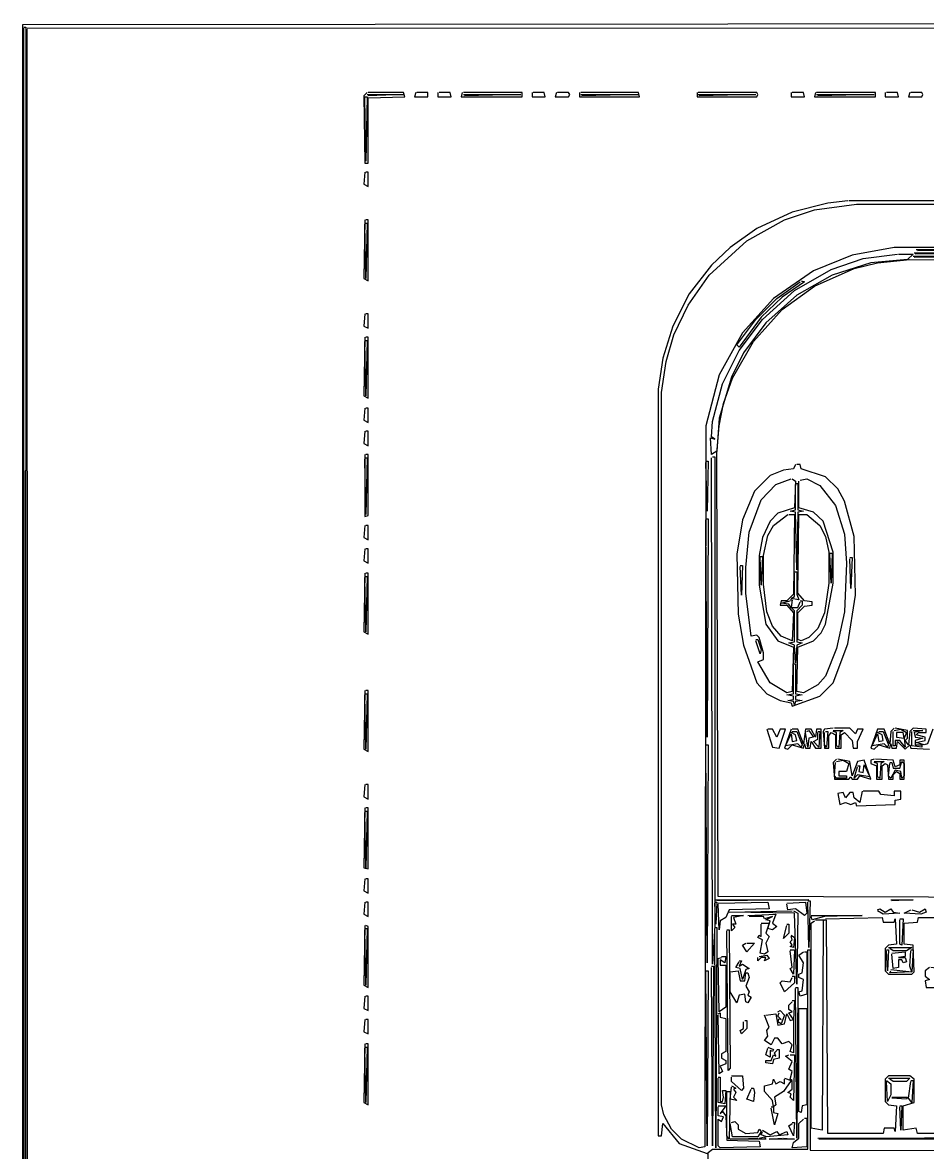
# Model space of a CAD drawing. Header units: metres. Extents: x 58 to 3505, y 58 to 2462.
# Drawn here: x 58 to 875, y 1442 to 2462 of the extents above; entities that cross this region are included whole.
import ezdxf

# ---------------------------------------------------------------- set-up
doc = ezdxf.new("R2010")
doc.units = ezdxf.units.M

msp = doc.modelspace()

# ---------------------------------------------------------------- linework, layer by layer
at = {"layer": 'VETORIAL'}
for points in [[(2287, 2462), (58, 2460), (58, 59), (2940, 58), (2942, 60), (2942, 2459), (2937, 2462), (2288, 2462)], [(59, 2458), (61, 2458), (60, 60), (59, 2457)], [(62, 2457), (2936, 2458), (2938, 2456), (2938, 63), (63, 62), (62, 2456)], [(369, 2399), (366, 2396), (367, 2335), (370, 2335), (370, 2394), (403, 2395), (402, 2399), (370, 2399)], [(369, 2397), (402, 2397), (370, 2396)], [(413, 2399), (412, 2395), (424, 2395), (424, 2399), (414, 2399)], [(433, 2399), (433, 2395), (445, 2395), (444, 2399), (434, 2399)], [(455, 2399), (454, 2395), (509, 2395), (509, 2399), (456, 2399)], [(456, 2397), (508, 2397), (457, 2396)], [(518, 2399), (518, 2395), (530, 2395), (529, 2399), (519, 2399)], [(540, 2399), (539, 2395), (551, 2395), (552, 2397), (551, 2399), (541, 2399)], [(561, 2399), (561, 2395), (615, 2395), (614, 2399), (562, 2399)], [(562, 2397), (614, 2397), (563, 2396)], [(667, 2399), (667, 2395), (721, 2395), (722, 2397), (721, 2399), (668, 2399)], [(668, 2397), (720, 2397), (669, 2396)], [(752, 2399), (752, 2395), (764, 2395), (763, 2399), (753, 2399)], [(774, 2399), (773, 2395), (828, 2395), (828, 2399), (775, 2399)], [(775, 2397), (827, 2397), (776, 2396)], [(837, 2399), (837, 2395), (849, 2395), (848, 2399), (838, 2399)], [(859, 2399), (858, 2395), (870, 2395), (871, 2397), (870, 2399), (860, 2399)], [(367, 2395), (369, 2395), (368, 2337), (367, 2394)], [(367, 2327), (366, 2316), (370, 2314), (370, 2327), (368, 2327)], [(803, 2301), (785, 2299), (753, 2291), (721, 2276), (697, 2259), (680, 2243), (660, 2217), (645, 2188), (636, 2159), (632, 2131), (632, 1457), (635, 1457), (636, 1468), (651, 1450), (676, 1441)], [(2026, 2259), (845, 2259), (807, 2252), (772, 2238), (736, 2213), (708, 2182), (687, 2144), (675, 2098), (674, 1447), (669, 1446), (653, 1454), (644, 1463), (637, 1476), (635, 1485), (635, 2128), (639, 2156), (646, 2180), (659, 2207), (678, 2234), (712, 2265), (746, 2284), (773, 2293), (811, 2298), (2003, 2298)], [(2250, 2301), (804, 2301)], [(367, 2284), (366, 2231), (370, 2229), (370, 2284), (368, 2284)], [(367, 2281), (369, 2281), (368, 2231), (367, 2280)], [(865, 2257), (1036, 2257), (866, 2256)], [(849, 2253), (862, 2253), (857, 2248), (824, 2245), (789, 2234), (757, 2216), (729, 2191), (709, 2164), (698, 2142), (687, 2105), (685, 2075), (680, 2072), (679, 2087), (683, 2086), (680, 2088), (681, 2102), (690, 2136), (705, 2166), (726, 2194), (755, 2220), (788, 2239), (817, 2249), (848, 2253)], [(1352, 1249), (1351, 1671), (686, 1673), (685, 2073), (687, 2098), (691, 2118), (699, 2141), (718, 2174), (744, 2203), (773, 2224), (809, 2240), (830, 2245), (859, 2248), (2026, 2247), (2047, 2244), (2074, 2236), (2100, 2223), (2120, 2209), (2143, 2187), (2163, 2159), (2178, 2125), (2184, 2100), (2186, 2076), (2185, 1049)], [(862, 2251), (2009, 2251), (863, 2250)], [(863, 2254), (1037, 2254), (864, 2253)], [(761, 2229), (764, 2228), (744, 2214), (725, 2196), (705, 2169), (703, 2171), (720, 2194), (739, 2213), (760, 2228)], [(367, 2199), (366, 2188), (370, 2186), (370, 2199), (368, 2199)], [(367, 2178), (366, 2125), (370, 2123), (370, 2178), (368, 2178)], [(367, 2175), (369, 2175), (368, 2125), (367, 2174)], [(367, 2114), (366, 2103), (370, 2101), (370, 2114), (368, 2114)], [(367, 2093), (366, 2082), (370, 2080), (370, 2093), (368, 2093)], [(367, 2072), (367, 2016), (370, 2017), (370, 2072), (368, 2072)], [(367, 2069), (369, 2069), (368, 2018), (367, 2068)], [(675, 2066), (677, 2066), (676, 2021), (675, 2065)], [(681, 2070), (683, 2070), (683, 1647), (681, 1612), (680, 2069)], [(756, 2063), (754, 2059), (745, 2058), (733, 2053), (719, 2039), (708, 2013), (703, 1982), (704, 1928), (709, 1900), (721, 1866), (730, 1856), (742, 1850), (752, 1848), (753, 1845), (778, 1854), (790, 1866), (803, 1901), (810, 1945), (809, 1998), (800, 2030), (794, 2041), (783, 2052), (761, 2059), (760, 2063), (757, 2063)], [(753, 2050), (756, 2048), (755, 2024), (740, 2019), (733, 2012), (726, 1997), (723, 1981), (723, 1954), (729, 1919), (740, 1904), (754, 1898), (753, 1858), (748, 1857), (733, 1866), (722, 1885), (727, 1887), (727, 1893), (723, 1907), (721, 1909), (716, 1908), (711, 1947), (711, 1970), (714, 2002), (725, 2031), (738, 2045), (752, 2050)], [(756, 2046), (758, 2046), (758, 2022), (763, 2021), (758, 2020), (757, 1968), (756, 2020), (751, 2021), (756, 2022), (756, 2045)], [(760, 2049), (766, 2050), (778, 2044), (792, 2026), (800, 2000), (802, 1974), (800, 1930), (793, 1897), (783, 1872), (776, 1864), (763, 1857), (757, 1858), (758, 1898), (772, 1904), (779, 1911), (783, 1919), (790, 1956), (790, 1984), (781, 2012), (772, 2020), (759, 2024), (759, 2048)], [(675, 2014), (677, 2014), (676, 1817), (675, 2013)], [(750, 2018), (755, 2018), (754, 1946), (748, 1940), (743, 1940), (742, 1936), (748, 1936), (754, 1929), (753, 1904), (743, 1908), (735, 1917), (730, 1930), (727, 1955), (727, 1981), (731, 1999), (736, 2008), (749, 2018)], [(759, 2018), (766, 2018), (778, 2008), (783, 1998), (786, 1984), (786, 1956), (782, 1929), (776, 1915), (768, 1907), (761, 1904), (758, 1905), (758, 1929), (764, 1935), (771, 1936), (771, 1939), (764, 1940), (758, 1947), (759, 2017)], [(367, 2008), (366, 1997), (370, 1995), (370, 2008), (368, 2008)], [(367, 1987), (366, 1976), (370, 1974), (370, 1987), (368, 1987)], [(724, 1980), (726, 1980), (725, 1954), (724, 1979)], [(787, 1983), (789, 1983), (788, 1956), (787, 1982)], [(805, 1979), (807, 1979), (806, 1951), (805, 1978)], [(706, 1972), (708, 1972), (707, 1945), (706, 1971)], [(367, 1965), (366, 1912), (370, 1910), (370, 1965), (368, 1965)], [(367, 1962), (369, 1962), (368, 1912), (367, 1961)], [(755, 1966), (757, 1966), (757, 1946), (759, 1941), (752, 1942), (755, 1944), (755, 1965)], [(751, 1941), (753, 1941), (752, 1934), (750, 1937), (743, 1938), (751, 1940)], [(760, 1940), (762, 1940), (762, 1936), (757, 1931), (757, 1903), (762, 1902), (757, 1900), (756, 1884), (755, 1900), (750, 1902), (755, 1903), (755, 1931), (752, 1934), (758, 1934), (760, 1939)], [(720, 1905), (722, 1905), (725, 1896), (724, 1892), (720, 1904)], [(754, 1883), (756, 1883), (756, 1856), (762, 1855), (756, 1854), (756, 1851), (762, 1850), (756, 1849), (755, 1846), (754, 1849), (749, 1850), (754, 1851), (754, 1854), (748, 1855), (754, 1856), (754, 1882)], [(367, 1859), (366, 1806), (370, 1804), (370, 1859), (368, 1859)], [(367, 1856), (369, 1856), (368, 1806), (367, 1855)], [(730, 1824), (735, 1808), (741, 1807), (747, 1824), (742, 1824), (739, 1817), (735, 1824), (731, 1824)], [(752, 1824), (746, 1807), (749, 1806), (753, 1810), (763, 1807), (764, 1811), (765, 1807), (769, 1807), (770, 1813), (774, 1807), (779, 1807), (779, 1824), (775, 1824), (774, 1817), (770, 1824), (765, 1824), (763, 1811), (758, 1824), (753, 1824)], [(753, 1822), (757, 1822), (762, 1810), (761, 1808), (758, 1811), (747, 1809), (752, 1820), (753, 1813), (757, 1814), (756, 1819), (752, 1821)], [(766, 1822), (768, 1823), (772, 1817), (768, 1816), (767, 1808), (765, 1821)], [(776, 1822), (778, 1822), (777, 1808), (772, 1813), (776, 1815), (776, 1821)], [(790, 1825), (782, 1824), (781, 1822), (782, 1807), (786, 1807), (786, 1818), (788, 1821), (792, 1819), (792, 1807), (797, 1807), (797, 1819), (800, 1821), (807, 1814), (808, 1807), (812, 1807), (812, 1813), (817, 1824), (812, 1824), (810, 1820), (805, 1825), (791, 1825)], [(783, 1822), (785, 1822), (784, 1808), (782, 1810), (782, 1821)], [(790, 1823), (799, 1823), (796, 1821), (795, 1808), (793, 1809), (793, 1821), (790, 1822)], [(845, 1825), (842, 1822), (841, 1811), (836, 1824), (830, 1824), (824, 1807), (827, 1806), (831, 1810), (841, 1807), (842, 1811), (843, 1807), (847, 1807), (848, 1813), (855, 1806), (859, 1810), (860, 1807), (877, 1806)], [(831, 1822), (835, 1822), (840, 1810), (839, 1808), (836, 1811), (825, 1809), (830, 1820), (831, 1813), (835, 1814), (834, 1819), (830, 1821)], [(845, 1823), (851, 1824), (856, 1821), (854, 1816), (853, 1821), (847, 1821), (847, 1817), (854, 1816), (855, 1808), (850, 1814), (846, 1814), (846, 1809), (844, 1809), (844, 1822)], [(880, 1824), (875, 1811), (872, 1810), (865, 1812), (873, 1814), (873, 1817), (865, 1819), (867, 1821), (874, 1821), (874, 1824), (862, 1825), (859, 1822), (858, 1810), (855, 1814), (857, 1816), (857, 1823), (846, 1825)], [(862, 1823), (871, 1823), (863, 1821), (864, 1817), (871, 1816), (864, 1814), (864, 1810), (870, 1810), (870, 1808), (861, 1809), (861, 1822)], [(675, 1810), (677, 1810), (676, 1613), (675, 1809)], [(793, 1797), (790, 1794), (791, 1779), (804, 1779), (806, 1781), (807, 1779), (812, 1779), (814, 1782), (824, 1779), (818, 1796), (812, 1795), (807, 1782), (805, 1795), (794, 1797)], [(793, 1795), (799, 1796), (804, 1793), (802, 1786), (795, 1786), (795, 1782), (802, 1782), (802, 1780), (793, 1780), (791, 1782), (792, 1794)], [(827, 1797), (824, 1796), (824, 1793), (829, 1791), (829, 1779), (834, 1779), (834, 1791), (837, 1793), (839, 1792), (840, 1779), (844, 1779), (844, 1783), (847, 1786), (850, 1784), (850, 1779), (854, 1779), (854, 1796), (850, 1796), (850, 1792), (846, 1790), (844, 1796), (828, 1797)], [(812, 1791), (814, 1791), (813, 1786), (817, 1785), (818, 1792), (823, 1781), (812, 1783), (809, 1780), (812, 1790)], [(827, 1795), (836, 1795), (833, 1793), (832, 1780), (830, 1781), (830, 1793), (827, 1794)], [(841, 1794), (843, 1794), (844, 1789), (850, 1789), (852, 1795), (854, 1793), (854, 1782), (852, 1780), (851, 1786), (846, 1787), (842, 1780), (840, 1782), (841, 1793)], [(367, 1774), (366, 1763), (370, 1761), (370, 1774), (368, 1774)], [(816, 1768), (814, 1758), (809, 1762), (808, 1767), (805, 1767), (801, 1762), (799, 1767), (794, 1766), (796, 1756), (801, 1758), (806, 1756), (810, 1758), (811, 1755), (846, 1756), (846, 1760), (851, 1761), (851, 1768), (845, 1768), (845, 1764), (833, 1765), (831, 1768), (817, 1768)], [(367, 1753), (366, 1699), (370, 1698), (370, 1753), (368, 1753)], [(367, 1750), (369, 1750), (368, 1699), (367, 1749)], [(367, 1689), (366, 1678), (370, 1676), (370, 1689), (368, 1689)], [(367, 1668), (366, 1657), (370, 1655), (370, 1668), (368, 1668)], [(678, 1071), (677, 1442), (681, 1445), (767, 1445), (767, 1625), (769, 1625), (769, 1444), (1345, 1443), (1347, 1444), (1348, 1654), (1347, 1669), (1342, 1669)], [(683, 1668), (685, 1668), (684, 1648), (683, 1667)], [(684, 1670), (768, 1670), (685, 1669)], [(686, 1667), (731, 1668), (732, 1662), (696, 1661), (693, 1654), (688, 1651), (687, 1643), (686, 1666)], [(748, 1667), (765, 1668), (766, 1658), (764, 1656), (756, 1662), (749, 1661), (748, 1666)], [(767, 1669), (769, 1669), (768, 1627), (767, 1668)], [(842, 1670), (862, 1670), (843, 1669)], [(754, 1660), (758, 1658), (757, 1594), (755, 1658), (696, 1659), (753, 1660)], [(698, 1656), (709, 1656), (700, 1654), (702, 1648), (699, 1648), (701, 1645), (698, 1642), (698, 1655)], [(713, 1656), (738, 1657), (735, 1649), (739, 1646), (735, 1643), (731, 1644), (733, 1651), (729, 1652), (735, 1655), (728, 1653), (727, 1655), (714, 1655)], [(770, 1656), (816, 1656), (782, 1655), (771, 1652), (770, 1655)], [(783, 1653), (834, 1654), (835, 1650), (845, 1650), (846, 1653), (847, 1630), (840, 1629), (837, 1626), (837, 1606), (840, 1603), (861, 1603), (863, 1605), (862, 1629), (854, 1630), (854, 1649), (866, 1650), (867, 1654), (1161, 1654)], [(830, 1661), (832, 1662), (837, 1659), (842, 1662), (844, 1659), (850, 1658), (835, 1657), (830, 1660)], [(850, 1653), (853, 1653), (852, 1629), (850, 1630), (850, 1652)], [(861, 1661), (868, 1659), (873, 1662), (874, 1659), (869, 1657), (854, 1658), (860, 1661)], [(367, 1647), (366, 1593), (370, 1591), (370, 1646), (368, 1647)], [(367, 1644), (369, 1644), (368, 1593), (367, 1643)], [(683, 1645), (685, 1645), (684, 1446), (683, 1644)], [(694, 1643), (696, 1643), (697, 1518), (695, 1516), (694, 1642)], [(725, 1649), (732, 1649), (729, 1640), (732, 1637), (729, 1631), (731, 1623), (728, 1621), (724, 1622), (726, 1634), (722, 1636), (723, 1638), (725, 1637), (725, 1648)], [(748, 1648), (750, 1648), (750, 1640), (745, 1635), (748, 1647)], [(774, 1652), (783, 1652), (781, 1651), (780, 1462), (770, 1464), (770, 1649), (773, 1651)], [(917, 1459), (866, 1459), (865, 1464), (853, 1462), (853, 1484), (863, 1487), (863, 1508), (859, 1511), (840, 1511), (837, 1508), (837, 1488), (840, 1485), (847, 1484), (846, 1461), (845, 1464), (836, 1464), (835, 1459), (785, 1459), (784, 1652)], [(752, 1638), (755, 1636), (754, 1627), (751, 1628), (753, 1629), (751, 1632), (753, 1634), (752, 1637)], [(712, 1631), (719, 1631), (712, 1623), (708, 1629), (711, 1631)], [(751, 1625), (755, 1625), (754, 1603), (751, 1608), (753, 1609), (751, 1624)], [(764, 1623), (766, 1623), (766, 1585), (760, 1583), (759, 1587), (762, 1588), (763, 1598), (759, 1600), (759, 1603), (762, 1604), (763, 1613), (759, 1620), (763, 1623)], [(838, 1625), (840, 1625), (839, 1606), (838, 1624)], [(840, 1627), (861, 1627), (856, 1624), (844, 1624), (841, 1626)], [(843, 1622), (855, 1623), (855, 1619), (849, 1618), (855, 1618), (856, 1614), (853, 1613), (852, 1616), (849, 1616), (849, 1609), (844, 1608), (843, 1621)], [(860, 1625), (862, 1625), (861, 1605), (859, 1610), (860, 1624)], [(689, 1619), (693, 1619), (692, 1613), (688, 1616), (688, 1611), (693, 1611), (693, 1573), (687, 1569), (686, 1617), (689, 1618)], [(705, 1615), (707, 1615), (705, 1610), (708, 1612), (714, 1608), (711, 1607), (708, 1598), (706, 1608), (702, 1609), (705, 1614)], [(723, 1619), (730, 1620), (732, 1617), (728, 1615), (729, 1618), (725, 1618), (722, 1615), (722, 1618)], [(675, 1606), (677, 1606), (676, 1448), (675, 1605)], [(680, 1610), (682, 1610), (681, 1448), (680, 1609)], [(697, 1605), (704, 1606), (706, 1597), (710, 1597), (711, 1604), (713, 1604), (714, 1600), (711, 1592), (714, 1587), (713, 1584), (716, 1582), (713, 1577), (711, 1578), (710, 1585), (705, 1584), (703, 1577), (697, 1587), (697, 1604)], [(842, 1607), (861, 1605), (841, 1604), (842, 1606)], [(877, 1609), (873, 1606), (873, 1601), (877, 1598), (873, 1597), (874, 1591), (885, 1591), (888, 1600), (889, 1591), (893, 1591), (893, 1595), (896, 1598), (899, 1596), (899, 1591), (903, 1591), (903, 1608), (899, 1608), (897, 1602), (894, 1603), (893, 1608), (889, 1608), (888, 1602), (885, 1608), (878, 1609)], [(753, 1601), (755, 1601), (755, 1595), (746, 1587), (742, 1595), (744, 1597), (751, 1596), (753, 1600)], [(367, 1583), (366, 1572), (370, 1570), (370, 1583), (368, 1583)], [(756, 1591), (758, 1591), (757, 1455), (756, 1590)], [(753, 1579), (755, 1579), (754, 1562), (750, 1568), (753, 1569), (750, 1571), (750, 1575), (753, 1578)], [(759, 1572), (766, 1572), (766, 1485), (762, 1484), (761, 1478), (759, 1479), (759, 1571)], [(367, 1562), (366, 1551), (370, 1549), (370, 1562), (368, 1562)], [(686, 1567), (688, 1568), (688, 1564), (693, 1563), (693, 1533), (689, 1531), (689, 1527), (693, 1525), (693, 1522), (688, 1520), (690, 1515), (687, 1513), (686, 1566)], [(710, 1561), (712, 1561), (712, 1554), (707, 1549), (706, 1552), (709, 1554), (709, 1560)], [(729, 1566), (738, 1567), (740, 1557), (746, 1558), (748, 1567), (751, 1561), (754, 1562), (754, 1532), (751, 1533), (753, 1539), (750, 1542), (744, 1540), (740, 1545), (737, 1545), (734, 1539), (728, 1543), (731, 1547), (730, 1552), (732, 1555), (728, 1566)], [(740, 1569), (742, 1570), (746, 1566), (743, 1558), (740, 1560), (741, 1563), (743, 1562), (740, 1565), (741, 1568)], [(367, 1540), (366, 1487), (370, 1485), (370, 1540), (368, 1540)], [(367, 1537), (369, 1537), (368, 1487), (367, 1536)], [(731, 1537), (736, 1535), (735, 1533), (733, 1534), (733, 1528), (729, 1530), (731, 1536)], [(739, 1535), (741, 1535), (741, 1527), (736, 1526), (735, 1522), (729, 1523), (729, 1525), (734, 1525), (736, 1530), (738, 1529), (737, 1532), (739, 1534)], [(751, 1530), (755, 1530), (754, 1489), (751, 1492), (752, 1495), (749, 1496), (753, 1499), (753, 1507), (751, 1508), (753, 1515), (750, 1517), (753, 1524), (747, 1529), (750, 1530)], [(686, 1510), (688, 1510), (688, 1488), (690, 1488), (691, 1492), (690, 1498), (693, 1498), (692, 1486), (686, 1487), (686, 1509)], [(698, 1511), (708, 1511), (709, 1500), (707, 1498), (698, 1506), (698, 1510)], [(698, 1502), (702, 1500), (700, 1499), (702, 1496), (700, 1492), (703, 1489), (697, 1490), (698, 1501)], [(716, 1500), (718, 1500), (719, 1496), (718, 1488), (712, 1490), (716, 1499)], [(746, 1509), (752, 1507), (745, 1497), (737, 1492), (738, 1485), (736, 1483), (735, 1489), (728, 1497), (728, 1502), (735, 1504), (736, 1508), (738, 1504), (742, 1506), (746, 1504), (746, 1508)], [(838, 1507), (842, 1504), (842, 1494), (839, 1488), (838, 1506)], [(840, 1509), (859, 1509), (856, 1506), (844, 1506), (841, 1508)], [(860, 1507), (862, 1507), (861, 1487), (858, 1491), (860, 1506)], [(694, 1497), (697, 1497), (696, 1454), (694, 1457), (694, 1496)], [(843, 1492), (857, 1492), (856, 1490), (843, 1491)], [(686, 1484), (693, 1484), (688, 1477), (690, 1479), (693, 1475), (694, 1453), (723, 1452), (724, 1447), (688, 1446), (686, 1448), (686, 1472), (689, 1470), (691, 1474), (686, 1475), (686, 1483)], [(734, 1483), (736, 1483), (736, 1478), (740, 1477), (737, 1467), (734, 1482)], [(850, 1484), (852, 1484), (851, 1462), (850, 1483)], [(698, 1469), (701, 1470), (704, 1467), (704, 1463), (711, 1459), (722, 1460), (723, 1463), (725, 1461), (722, 1456), (699, 1456), (697, 1468)], [(753, 1469), (755, 1469), (754, 1457), (750, 1466), (753, 1468)], [(764, 1473), (766, 1473), (766, 1447), (753, 1446), (754, 1451), (759, 1455), (759, 1468), (763, 1472)], [(726, 1462), (733, 1458), (739, 1461), (741, 1458), (748, 1461), (749, 1458), (730, 1456), (725, 1458), (726, 1461)], [(723, 1455), (728, 1456), (729, 1454), (697, 1454), (722, 1455)], [(745, 1455), (755, 1454), (732, 1454), (744, 1455)], [(776, 1455), (1161, 1456), (1162, 1446), (1154, 1446), (1160, 1447), (1159, 1454), (1072, 1454), (1071, 1450), (1069, 1451), (1070, 1454), (960, 1454), (959, 1450), (957, 1451), (958, 1454), (777, 1454)]]:
    msp.add_lwpolyline(points, dxfattribs=at)

doc.saveas('drawing.dxf')
